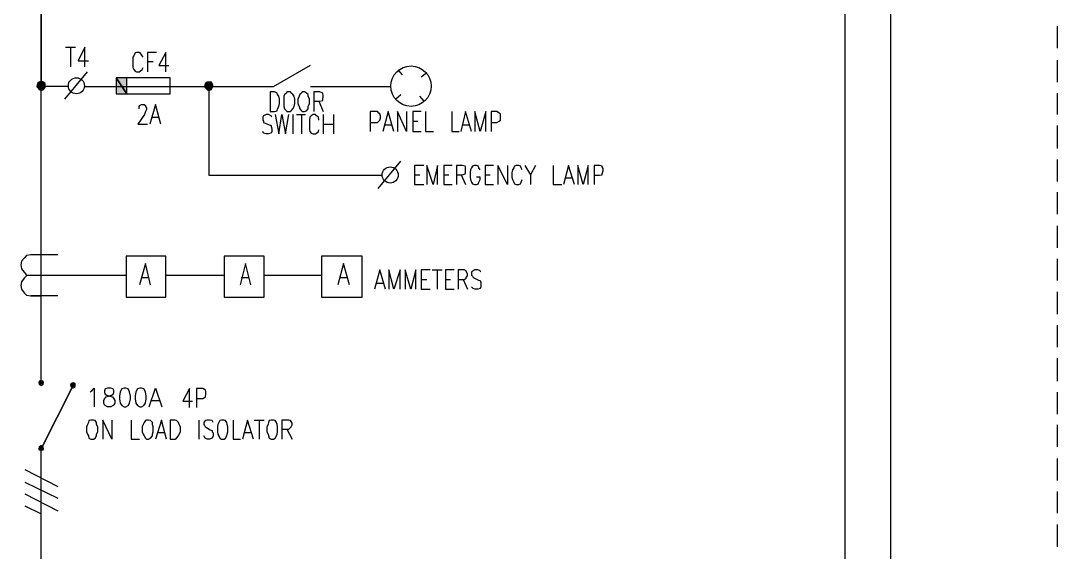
# Model space of a CAD drawing. Header units: inches. Extents: x 105.5 to 113.1, y 43.8 to 60.2.
# Drawn here: x 108.327 to 111.933, y 51.974 to 53.824 of the extents above; entities that cross this region are included whole.
import ezdxf

# ---------------------------------------------------------------- set-up
doc = ezdxf.new("R2010")
doc.units = ezdxf.units.IN
doc.header["$MEASUREMENT"] = 0
doc.layers.add('PDF_Geometry', color=7, linetype='Continuous', true_color=0x989898)
doc.layers.add('PDF_Solid Fills', color=7, linetype='Continuous')

msp = doc.modelspace()

# ---------------------------------------------------------------- linework, layer by layer
at = {"layer": 'PDF_Geometry', "color": 7, "lineweight": 25, "true_color": 0xffffff}
for points in [[(108.3982, 55.1484), (108.3982, 53.6136), (108.3982, 55.1648), (108.3982, 56.1374)], [(111.1943, 54.6984), (111.1943, 49.6848), (111.022, 49.6848), (110.9864, 49.6848), (110.9754, 49.6807), (110.9618, 49.6725), (110.9536, 49.6616), (110.9508, 49.6479), (110.9536, 49.6342), (110.9618, 49.6219), (110.9754, 49.6178), (110.9864, 49.6137), (111.0329, 49.6137)], [(111.353, 54.6984), (111.353, 49.5412), (111.0808, 49.5412), (110.9864, 49.5412), (111.022, 49.5412)], [(111.933, 53.8051), (111.933, 53.7285)], [(108.483, 53.7326), (108.5172, 53.7326)], [(108.5008, 53.7326), (108.5008, 53.6642)], [(108.5501, 53.6642), (108.5501, 53.7326), (108.5268, 53.6847), (108.5624, 53.6847)], [(108.7525, 53.697), (108.7498, 53.7025), (108.743, 53.7121), (108.7402, 53.7134), (108.7293, 53.7134), (108.7252, 53.7121), (108.7211, 53.7025), (108.717, 53.697), (108.717, 53.6875), (108.717, 53.6697), (108.717, 53.6615), (108.7211, 53.6546), (108.7252, 53.6492), (108.7293, 53.6464), (108.7402, 53.6464), (108.743, 53.6492), (108.7498, 53.6546), (108.7525, 53.6615)], [(108.799, 53.7134), (108.7676, 53.7134), (108.7676, 53.6464)], [(108.8319, 53.6464), (108.8319, 53.7134), (108.8072, 53.6683), (108.8428, 53.6683)], [(108.5473, 53.5958), (109.2067, 53.5958), (109.3353, 53.6697)], [(108.7676, 53.682), (108.7881, 53.682)], [(111.933, 53.6875), (111.933, 53.6108)], [(108.4803, 53.5507), (108.5597, 53.6464)], [(108.6964, 53.5698), (108.6964, 53.6259)], [(109.6554, 53.6355), (109.6403, 53.6533)], [(109.7197, 53.6286), (109.7402, 53.6437)], [(108.3914, 52.5616), (108.3982, 52.5548), (108.3982, 53.6108)], [(108.4913, 53.5958), (108.3982, 53.5958)], [(108.981, 53.5958), (108.981, 53.2866), (109.5842, 53.2866)], [(109.3353, 53.5958), (109.6143, 53.5958)], [(109.3462, 53.5438), (109.3681, 53.5438), (109.3777, 53.5466), (109.3777, 53.5507), (109.379, 53.5589), (109.379, 53.5657), (109.3777, 53.5698), (109.3777, 53.5725), (109.3681, 53.5767), (109.3462, 53.5767), (109.3462, 53.5083)], [(109.6321, 53.552), (109.6499, 53.5671)], [(109.7306, 53.5438), (109.7156, 53.5616)], [(111.933, 53.5725), (111.933, 53.4973)], [(108.7389, 53.5178), (108.7389, 53.5206), (108.7389, 53.526), (108.7402, 53.5288), (108.7471, 53.5329), (108.7566, 53.5329), (108.7607, 53.5288), (108.7607, 53.526), (108.7648, 53.5206), (108.7648, 53.5151), (108.7607, 53.5083), (108.758, 53.4973), (108.7347, 53.4645), (108.7676, 53.4645)], [(108.8141, 53.4645), (108.7963, 53.5329), (108.7758, 53.4645)], [(109.364, 53.5438), (109.379, 53.5083)], [(108.7854, 53.4891), (108.8072, 53.4891)], [(109.2012, 53.4891), (109.1985, 53.4932), (109.1889, 53.4973), (109.1807, 53.4973), (109.1711, 53.4932), (109.1698, 53.4891), (109.1698, 53.4782), (109.1711, 53.4741), (109.1711, 53.47), (109.178, 53.4672), (109.1916, 53.4617), (109.1985, 53.459), (109.1985, 53.4563), (109.2012, 53.4481), (109.2012, 53.4385), (109.1985, 53.433), (109.1889, 53.4303), (109.1807, 53.4303), (109.1711, 53.433), (109.1698, 53.4385)], [(109.2122, 53.4973), (109.2245, 53.4303), (109.2354, 53.4973), (109.2477, 53.4303), (109.26, 53.4973)], [(109.2737, 53.4973), (109.2737, 53.4303)], [(109.286, 53.4973), (109.3175, 53.4973)], [(109.3038, 53.4973), (109.3038, 53.4303)], [(109.364, 53.4782), (109.3626, 53.4891), (109.3558, 53.4932), (109.3531, 53.4973), (109.3449, 53.4973), (109.338, 53.4932), (109.3325, 53.4891), (109.3312, 53.4782), (109.3312, 53.47), (109.3312, 53.4563), (109.3312, 53.444), (109.3325, 53.4385), (109.338, 53.433), (109.3449, 53.4303), (109.3531, 53.4303), (109.3558, 53.433), (109.3626, 53.4385), (109.364, 53.444)], [(109.379, 53.4973), (109.379, 53.4303)], [(109.4146, 53.4973), (109.4146, 53.4303)], [(109.5432, 53.47), (109.5678, 53.47), (109.5733, 53.4741), (109.576, 53.4782), (109.5788, 53.485), (109.5788, 53.4932), (109.576, 53.5), (109.5733, 53.5028), (109.5678, 53.5083), (109.5432, 53.5083), (109.5432, 53.4385)], [(109.6253, 53.4385), (109.6048, 53.5083), (109.587, 53.4385)], [(109.6691, 53.5083), (109.6691, 53.4385), (109.6376, 53.5083), (109.6376, 53.4385)], [(109.7197, 53.5083), (109.6909, 53.5083), (109.6909, 53.4385), (109.7197, 53.4385)], [(109.7347, 53.5083), (109.7347, 53.4385), (109.7634, 53.4385)], [(109.8264, 53.5083), (109.8264, 53.4385), (109.8524, 53.4385)], [(109.8948, 53.4385), (109.8742, 53.5083), (109.8578, 53.4385)], [(109.9454, 53.4385), (109.9454, 53.5083), (109.9249, 53.4385), (109.9071, 53.5083), (109.9071, 53.4385)], [(109.9632, 53.47), (109.9837, 53.47), (109.9919, 53.4741), (109.996, 53.4782), (109.996, 53.485), (109.996, 53.4932), (109.996, 53.5), (109.9919, 53.5028), (109.9837, 53.5083), (109.9632, 53.5083), (109.9632, 53.4385)], [(109.379, 53.4645), (109.4146, 53.4645)], [(109.5938, 53.4617), (109.6184, 53.4617)], [(109.6909, 53.4741), (109.7087, 53.4741)], [(109.8633, 53.4617), (109.8879, 53.4617)], [(111.933, 53.459), (111.933, 53.3797)], [(109.5706, 53.2401), (109.6499, 53.3359)], [(111.933, 53.3414), (111.933, 53.2648)], [(109.7292, 53.3208), (109.6964, 53.3208), (109.6964, 53.2538), (109.7292, 53.2538)], [(109.7771, 53.2538), (109.7771, 53.3208), (109.7621, 53.2538), (109.7402, 53.3208), (109.7402, 53.2538)], [(109.8277, 53.3208), (109.799, 53.3208), (109.799, 53.2538), (109.8277, 53.2538)], [(109.8428, 53.288), (109.8633, 53.288), (109.8729, 53.2908), (109.8742, 53.2949), (109.8742, 53.3031), (109.8742, 53.3099), (109.8742, 53.3154), (109.8729, 53.3181), (109.8633, 53.3208), (109.8428, 53.3208), (109.8428, 53.2538)], [(109.9249, 53.3058), (109.9208, 53.3126), (109.9194, 53.3181), (109.9125, 53.3208), (109.9057, 53.3208), (109.8989, 53.3181), (109.8948, 53.3126), (109.892, 53.3058), (109.8907, 53.2949), (109.8907, 53.2798), (109.892, 53.2716), (109.8948, 53.262), (109.8989, 53.2566), (109.9057, 53.2538), (109.9125, 53.2538), (109.9194, 53.2566), (109.9208, 53.262), (109.9249, 53.2716), (109.9249, 53.2798), (109.9125, 53.2798)], [(109.9714, 53.3208), (109.9426, 53.3208), (109.9426, 53.2538), (109.9714, 53.2538)], [(110.0206, 53.3208), (110.0206, 53.2538), (109.9864, 53.3208), (109.9864, 53.2538)], [(110.0712, 53.3058), (110.0685, 53.3126), (110.0658, 53.3181), (110.0603, 53.3208), (110.0507, 53.3208), (110.0452, 53.3181), (110.0425, 53.3126), (110.0384, 53.3058), (110.0357, 53.2949), (110.0357, 53.2798), (110.0384, 53.2716), (110.0425, 53.262), (110.0452, 53.2566), (110.0507, 53.2538), (110.0603, 53.2538), (110.0658, 53.2566), (110.0685, 53.262), (110.0712, 53.2716)], [(110.0808, 53.3208), (110.1, 53.288), (110.1, 53.2538)], [(110.1177, 53.3208), (110.1, 53.288)], [(110.1793, 53.3208), (110.1793, 53.2538), (110.2094, 53.2538)], [(110.2532, 53.2538), (110.2326, 53.3208), (110.2149, 53.2538)], [(110.301, 53.2538), (110.301, 53.3208), (110.2833, 53.2538), (110.2655, 53.3208), (110.2655, 53.2538)], [(110.3216, 53.2866), (110.3407, 53.2866), (110.3503, 53.288), (110.3503, 53.2908), (110.353, 53.3017), (110.353, 53.3099), (110.3503, 53.3154), (110.3503, 53.3181), (110.3407, 53.3208), (110.3216, 53.3208), (110.3216, 53.2538)], [(109.6964, 53.288), (109.7156, 53.288)], [(109.799, 53.288), (109.8168, 53.288)], [(109.8592, 53.288), (109.8742, 53.2538)], [(109.9426, 53.288), (109.9604, 53.288)], [(110.2217, 53.2771), (110.2436, 53.2771)], [(111.933, 53.2278), (111.933, 53.1512)], [(111.933, 53.1102), (111.933, 53.0336)], [(108.4557, 53.009), (108.3982, 53.009), (108.3627, 53.009), (108.3476, 53.0076), (108.3394, 52.998), (108.3298, 52.9871), (108.3271, 52.9748), (108.3298, 52.9611), (108.3394, 52.9488), (108.3476, 52.9392), (108.3627, 52.9392), (108.4064, 52.9392), (108.6937, 52.9392)], [(108.7785, 52.905), (108.7607, 52.9789), (108.7402, 52.905)], [(109.1273, 52.905), (109.1096, 52.9789), (109.0904, 52.905)], [(109.4707, 52.905), (109.4502, 52.9789), (109.4297, 52.905)], [(111.933, 52.9953), (111.933, 52.92)], [(108.3627, 52.9392), (108.3476, 52.9365), (108.3394, 52.9282), (108.3298, 52.9159), (108.3271, 52.9023), (108.3298, 52.8899), (108.3394, 52.8776), (108.3476, 52.8694), (108.3627, 52.8667)], [(108.8319, 52.9392), (109.0343, 52.9392)], [(109.1739, 52.9392), (109.3736, 52.9392)], [(109.5966, 52.8899), (109.576, 52.957), (109.5582, 52.8899)], [(109.6472, 52.8899), (109.6472, 52.957), (109.6253, 52.8899), (109.6075, 52.957), (109.6075, 52.8899)], [(109.7019, 52.8899), (109.7019, 52.957), (109.6841, 52.8899), (109.6649, 52.957), (109.6649, 52.8899)], [(109.7511, 52.957), (109.7197, 52.957), (109.7197, 52.8899), (109.7511, 52.8899)], [(109.758, 52.957), (109.7935, 52.957)], [(109.7758, 52.957), (109.7758, 52.8899)], [(109.8346, 52.957), (109.8045, 52.957), (109.8045, 52.8899), (109.8346, 52.8899)], [(109.8483, 52.9241), (109.8701, 52.9241), (109.877, 52.9282), (109.877, 52.931), (109.8811, 52.9365), (109.8811, 52.9433), (109.877, 52.9515), (109.877, 52.9542), (109.8701, 52.957), (109.8483, 52.957), (109.8483, 52.8899)], [(109.9276, 52.9488), (109.9249, 52.9542), (109.9167, 52.957), (109.9071, 52.957), (109.9016, 52.9542), (109.8948, 52.9488), (109.8948, 52.9392), (109.8989, 52.9351), (109.9016, 52.931), (109.9057, 52.9282), (109.9194, 52.9214), (109.9249, 52.92), (109.9276, 52.9132), (109.9276, 52.9064), (109.9276, 52.8982), (109.9249, 52.8927), (109.9167, 52.8899), (109.9071, 52.8899), (109.9016, 52.8927), (109.8948, 52.8982)], [(108.7498, 52.931), (108.7717, 52.931)], [(109.0945, 52.931), (109.1219, 52.931)], [(109.4392, 52.931), (109.4611, 52.931)], [(109.5651, 52.9105), (109.587, 52.9105)], [(109.7197, 52.9241), (109.7402, 52.9241)], [(109.8045, 52.9241), (109.8223, 52.9241)], [(109.866, 52.9241), (109.8811, 52.8899)], [(108.4557, 52.8667), (108.3627, 52.8667), (108.3982, 52.8667)], [(111.933, 52.8804), (111.933, 52.8024)], [(111.933, 52.7641), (111.933, 52.6875)], [(111.933, 52.6492), (111.933, 52.5698)], [(108.4051, 52.5589), (108.3914, 52.5657)], [(108.401, 52.5548), (108.3914, 52.5644)], [(108.4064, 52.5616), (108.3941, 52.5698)], [(108.4064, 52.5644), (108.3982, 52.5698)], [(108.509, 52.5548), (108.3982, 52.3346), (108.509, 52.5548)], [(108.509, 52.5507), (108.5008, 52.5589)], [(108.5063, 52.5507), (108.5008, 52.5548)], [(108.5131, 52.5507), (108.5022, 52.5616)], [(108.5159, 52.5521), (108.5063, 52.5616)], [(108.5159, 52.5548), (108.509, 52.5644)], [(108.5692, 52.5329), (108.5747, 52.5356), (108.5829, 52.5452), (108.5829, 52.4809)], [(108.7744, 52.4809), (108.7963, 52.5452), (108.8182, 52.4809)], [(108.9139, 52.4782), (108.9139, 52.5439), (108.8907, 52.5001), (108.9249, 52.5001)], [(108.9386, 52.5097), (108.9605, 52.5097), (108.9659, 52.5124), (108.97, 52.5151), (108.9714, 52.5247), (108.9714, 52.5329), (108.97, 52.5397), (108.9659, 52.5411), (108.9605, 52.5439), (108.9386, 52.5439), (108.9386, 52.4782)], [(108.7826, 52.5028), (108.81, 52.5028)], [(111.933, 52.5315), (111.933, 52.4549)], [(108.6445, 52.4344), (108.6445, 52.3674), (108.613, 52.4344), (108.613, 52.3674)], [(108.7115, 52.4344), (108.7115, 52.3674), (108.7402, 52.3674)], [(108.8346, 52.3674), (108.8168, 52.4344), (108.7963, 52.3674)], [(108.9468, 52.4344), (108.9468, 52.3674)], [(108.996, 52.4262), (108.9933, 52.433), (108.9837, 52.4344), (108.9755, 52.4344), (108.9687, 52.433), (108.9646, 52.4262), (108.9646, 52.4194), (108.9659, 52.4153), (108.9687, 52.4112), (108.9728, 52.4084), (108.9864, 52.4002), (108.9933, 52.3975), (108.9933, 52.3934), (108.996, 52.3893), (108.996, 52.3797), (108.9933, 52.3715), (108.9837, 52.3674), (108.9755, 52.3674), (108.9687, 52.3715), (108.9646, 52.3797)], [(109.0658, 52.4344), (109.0658, 52.3674), (109.0918, 52.3674)], [(109.1369, 52.3674), (109.1164, 52.4344), (109.0986, 52.3674)], [(109.1397, 52.4344), (109.1739, 52.4344)], [(109.1561, 52.4344), (109.1561, 52.3674)], [(109.2354, 52.403), (109.26, 52.403), (109.2655, 52.4084), (109.2682, 52.4112), (109.271, 52.418), (109.271, 52.4235), (109.2682, 52.4289), (109.2655, 52.433), (109.26, 52.4344), (109.2354, 52.4344), (109.2354, 52.3674)], [(109.2532, 52.403), (109.271, 52.3674)], [(111.933, 52.418), (111.933, 52.3414)], [(108.8045, 52.3906), (108.8291, 52.3906)], [(109.1041, 52.3906), (109.1273, 52.3906)], [(108.4051, 52.3305), (108.3914, 52.3414)], [(108.401, 52.3305), (108.3914, 52.3387)], [(108.3982, 52.3305), (108.3914, 52.3346)], [(108.4051, 52.3318), (108.3941, 52.3441)], [(108.3982, 51.7887), (108.3982, 52.3469)], [(108.4064, 52.3346), (108.3982, 52.3441)], [(111.933, 52.3004), (111.933, 52.2238)], [(108.3408, 52.2621), (108.4557, 52.2032)], [(108.3408, 52.2183), (108.4557, 52.1622)], [(111.933, 52.1855), (111.933, 52.1102)], [(108.3408, 52.1772), (108.4557, 52.1184)], [(108.3408, 52.1362), (108.3982, 52.1075)], [(111.933, 52.0705), (111.933, 51.9926)]]:
    msp.add_lwpolyline(points, dxfattribs=at)
for points in [[(108.6595, 53.5698), (108.8469, 53.5698), (108.8469, 53.6259), (108.6595, 53.6259)], [(108.6595, 53.6259), (108.6964, 53.5698), (108.6964, 53.6259), (108.6595, 53.6259), (108.6595, 53.5698), (108.6964, 53.5698)], [(108.4119, 53.5958), (108.4119, 53.6054), (108.4064, 53.6108), (108.3982, 53.6136), (108.3914, 53.6108), (108.3859, 53.6054), (108.3832, 53.5958), (108.3859, 53.5917), (108.3914, 53.5849), (108.3982, 53.5808), (108.4064, 53.5849), (108.4119, 53.5917)], [(108.3859, 53.6054), (108.4119, 53.5958), (108.4119, 53.6054), (108.3859, 53.6054), (108.3832, 53.5958), (108.4119, 53.5958)], [(108.3832, 53.5958), (108.4119, 53.5917), (108.4119, 53.5958), (108.3832, 53.5958), (108.3859, 53.5917), (108.4119, 53.5917)], [(108.3914, 53.6108), (108.4119, 53.6054), (108.4064, 53.6108), (108.3914, 53.6108), (108.3859, 53.6054), (108.4119, 53.6054)], [(108.3859, 53.5917), (108.4064, 53.5849), (108.4119, 53.5917), (108.3859, 53.5917), (108.3914, 53.5849), (108.4064, 53.5849)], [(108.3982, 53.6136), (108.3914, 53.6108), (108.4064, 53.6108)], [(108.3914, 53.5849), (108.4064, 53.5849), (108.3982, 53.5808)], [(108.996, 53.5958), (108.9933, 53.6054), (108.9906, 53.6108), (108.981, 53.6108), (108.9755, 53.6108), (108.9687, 53.6054), (108.9659, 53.5958), (108.9687, 53.5917), (108.9755, 53.5849), (108.981, 53.5808), (108.9906, 53.5849), (108.9933, 53.5917)], [(108.9687, 53.6054), (108.996, 53.5958), (108.9933, 53.6054), (108.9687, 53.6054), (108.9659, 53.5958), (108.996, 53.5958)], [(108.9659, 53.5958), (108.9933, 53.5917), (108.996, 53.5958), (108.9659, 53.5958), (108.9687, 53.5917), (108.9933, 53.5917)], [(108.9755, 53.6108), (108.9933, 53.6054), (108.9906, 53.6108), (108.9755, 53.6108), (108.9687, 53.6054), (108.9933, 53.6054)], [(108.9687, 53.5917), (108.9906, 53.5849), (108.9933, 53.5917), (108.9687, 53.5917), (108.9755, 53.5849), (108.9906, 53.5849)], [(108.981, 53.6108), (108.9755, 53.6108), (108.9906, 53.6108)], [(108.9755, 53.5849), (108.9906, 53.5849), (108.981, 53.5808)], [(109.1944, 53.5083), (109.2094, 53.5083), (109.219, 53.511), (109.2204, 53.5178), (109.2245, 53.526), (109.2272, 53.5356), (109.2272, 53.5507), (109.2245, 53.5616), (109.2204, 53.5671), (109.219, 53.5725), (109.2094, 53.5767), (109.1944, 53.5767)], [(109.2532, 53.5767), (109.2518, 53.5725), (109.245, 53.5671), (109.2423, 53.5616), (109.2423, 53.5507), (109.2423, 53.5356), (109.2423, 53.526), (109.245, 53.5178), (109.2518, 53.511), (109.2532, 53.5083), (109.2655, 53.5083), (109.2682, 53.511), (109.2737, 53.5178), (109.2778, 53.526), (109.2806, 53.5356), (109.2806, 53.5507), (109.2778, 53.5616), (109.2737, 53.5671), (109.2682, 53.5725), (109.2655, 53.5767)], [(109.3065, 53.5767), (109.3038, 53.5725), (109.2983, 53.5671), (109.2956, 53.5616), (109.2915, 53.5507), (109.2915, 53.5356), (109.2956, 53.526), (109.2983, 53.5178), (109.3038, 53.511), (109.3065, 53.5083), (109.3148, 53.5083), (109.3216, 53.511), (109.3271, 53.5178), (109.3271, 53.526), (109.3312, 53.5356), (109.3312, 53.5507), (109.3271, 53.5616), (109.3271, 53.5671), (109.3216, 53.5725), (109.3148, 53.5767)], [(108.6937, 52.8626), (108.8319, 52.8626), (108.8319, 53.0049), (108.6937, 53.0049)], [(109.0343, 52.8626), (109.1739, 52.8626), (109.1739, 53.0049), (109.0343, 53.0049)], [(109.3736, 52.8626), (109.5145, 52.8626), (109.5145, 53.0049), (109.3736, 53.0049)], [(108.4064, 52.5644), (108.4051, 52.5698), (108.3982, 52.5698), (108.3914, 52.5698), (108.39, 52.5644), (108.3914, 52.5589), (108.3982, 52.5548), (108.4051, 52.5589)], [(108.5159, 52.5548), (108.5159, 52.5616), (108.509, 52.5644), (108.5022, 52.5616), (108.5008, 52.5548), (108.5022, 52.5507), (108.509, 52.5466), (108.5159, 52.5507)], [(108.6294, 52.5452), (108.6212, 52.5425), (108.6185, 52.5356), (108.6185, 52.5302), (108.6212, 52.5247), (108.6267, 52.5206), (108.6376, 52.5179), (108.6458, 52.5151), (108.6513, 52.5083), (108.654, 52.5028), (108.654, 52.4932), (108.6513, 52.4878), (108.6486, 52.485), (108.6404, 52.4809), (108.6294, 52.4809), (108.6212, 52.485), (108.6185, 52.4878), (108.6157, 52.4932), (108.6157, 52.5028), (108.6185, 52.5083), (108.6239, 52.5151), (108.6322, 52.5179), (108.6431, 52.5206), (108.6486, 52.5247), (108.6513, 52.5302), (108.6513, 52.5356), (108.6486, 52.5425), (108.6404, 52.5452)], [(108.6869, 52.5452), (108.6787, 52.5425), (108.6732, 52.5329), (108.6705, 52.5179), (108.6705, 52.5083), (108.6732, 52.4932), (108.6787, 52.485), (108.6869, 52.4809), (108.6923, 52.4809), (108.7005, 52.485), (108.706, 52.4932), (108.7088, 52.5083), (108.7088, 52.5179), (108.706, 52.5329), (108.7005, 52.5425), (108.6923, 52.5452)], [(108.7416, 52.5452), (108.7334, 52.5425), (108.7279, 52.5329), (108.7252, 52.5179), (108.7252, 52.5083), (108.7279, 52.4932), (108.7334, 52.485), (108.7416, 52.4809), (108.7471, 52.4809), (108.7553, 52.485), (108.7607, 52.4932), (108.7635, 52.5083), (108.7635, 52.5179), (108.7607, 52.5329), (108.7553, 52.5425), (108.7471, 52.5452)], [(108.5706, 52.4344), (108.5638, 52.433), (108.5624, 52.4262), (108.5597, 52.4194), (108.5555, 52.4112), (108.5555, 52.3934), (108.5597, 52.3852), (108.5624, 52.3797), (108.5638, 52.3715), (108.5706, 52.3674), (108.5802, 52.3674), (108.5856, 52.3715), (108.5911, 52.3797), (108.5911, 52.3852), (108.5952, 52.3934), (108.5952, 52.4112), (108.5911, 52.4194), (108.5911, 52.4262), (108.5856, 52.433), (108.5802, 52.4344)], [(108.7648, 52.4344), (108.7607, 52.433), (108.7566, 52.4262), (108.7525, 52.4194), (108.7498, 52.4112), (108.7498, 52.3934), (108.7525, 52.3852), (108.7566, 52.3797), (108.7607, 52.3715), (108.7648, 52.3674), (108.7717, 52.3674), (108.7785, 52.3715), (108.7854, 52.3797), (108.7854, 52.3852), (108.7881, 52.3934), (108.7881, 52.4112), (108.7854, 52.4194), (108.7854, 52.4262), (108.7785, 52.433), (108.7717, 52.4344)], [(108.8469, 52.3674), (108.8647, 52.3674), (108.8688, 52.3715), (108.8756, 52.3797), (108.8784, 52.3852), (108.8825, 52.3934), (108.8825, 52.4112), (108.8784, 52.4194), (108.8756, 52.4262), (108.8688, 52.433), (108.8647, 52.4344), (108.8469, 52.4344)], [(109.0261, 52.4344), (109.0193, 52.433), (109.0165, 52.4262), (109.0124, 52.4194), (109.0111, 52.4112), (109.0111, 52.3934), (109.0124, 52.3852), (109.0165, 52.3797), (109.0193, 52.3715), (109.0261, 52.3674), (109.0343, 52.3674), (109.0398, 52.3715), (109.0439, 52.3797), (109.0453, 52.3852), (109.048, 52.3934), (109.048, 52.4112), (109.0453, 52.4194), (109.0439, 52.4262), (109.0398, 52.433), (109.0343, 52.4344)], [(109.1985, 52.4344), (109.1916, 52.433), (109.1889, 52.4262), (109.1875, 52.4194), (109.1834, 52.4112), (109.1834, 52.3934), (109.1875, 52.3852), (109.1889, 52.3797), (109.1916, 52.3715), (109.1985, 52.3674), (109.2067, 52.3674), (109.2122, 52.3715), (109.2163, 52.3797), (109.219, 52.3852), (109.2204, 52.3934), (109.2204, 52.4112), (109.219, 52.4194), (109.2163, 52.4262), (109.2122, 52.433), (109.2067, 52.4344)], [(108.4064, 52.3346), (108.4051, 52.3414), (108.3982, 52.3441), (108.3914, 52.3414), (108.39, 52.3346), (108.3914, 52.3305), (108.3982, 52.3305), (108.4051, 52.3305)]]:
    msp.add_lwpolyline(points, close=True, dxfattribs=at)
for centre, radius in [((109.6848, 53.5965), 0.0704), ((108.5207, 53.5979), 0.028), ((109.6123, 53.2873), 0.028)]:
    msp.add_circle(centre, radius, dxfattribs=at)
at = {"layer": 'PDF_Solid Fills', "color": 7, "true_color": 0xffffff}
for points in [[(108.6595, 53.5698), (108.6964, 53.5698), (108.6595, 53.6259)], [(108.6964, 53.5698), (108.6595, 53.6259), (108.6964, 53.6259)], [(108.3832, 53.5958), (108.4119, 53.5958), (108.3859, 53.6054)], [(108.3859, 53.5917), (108.4119, 53.5917), (108.3832, 53.5958)], [(108.4119, 53.5917), (108.3832, 53.5958), (108.4119, 53.5958)], [(108.3859, 53.6054), (108.4119, 53.6054), (108.3914, 53.6108)], [(108.4119, 53.5958), (108.3859, 53.6054), (108.4119, 53.6054)], [(108.3859, 53.5917), (108.3914, 53.5849), (108.4064, 53.5849)], [(108.3859, 53.5917), (108.4119, 53.5917), (108.4064, 53.5849)], [(108.3982, 53.6136), (108.3914, 53.6108), (108.4064, 53.6108)], [(108.4119, 53.6054), (108.3914, 53.6108), (108.4064, 53.6108)], [(108.3914, 53.5849), (108.4064, 53.5849), (108.3982, 53.5808)], [(108.9659, 53.5958), (108.996, 53.5958), (108.9687, 53.6054)], [(108.9687, 53.5917), (108.9933, 53.5917), (108.9659, 53.5958)], [(108.9933, 53.5917), (108.9659, 53.5958), (108.996, 53.5958)], [(108.9687, 53.6054), (108.9933, 53.6054), (108.9755, 53.6108)], [(108.996, 53.5958), (108.9687, 53.6054), (108.9933, 53.6054)], [(108.9687, 53.5917), (108.9755, 53.5849), (108.9906, 53.5849)], [(108.9687, 53.5917), (108.9933, 53.5917), (108.9906, 53.5849)], [(108.9933, 53.6054), (108.9755, 53.6108), (108.9906, 53.6108)], [(108.9755, 53.5849), (108.9906, 53.5849), (108.981, 53.5808)]]:
    msp.add_solid(points, dxfattribs=at)

doc.saveas('drawing.dxf')
